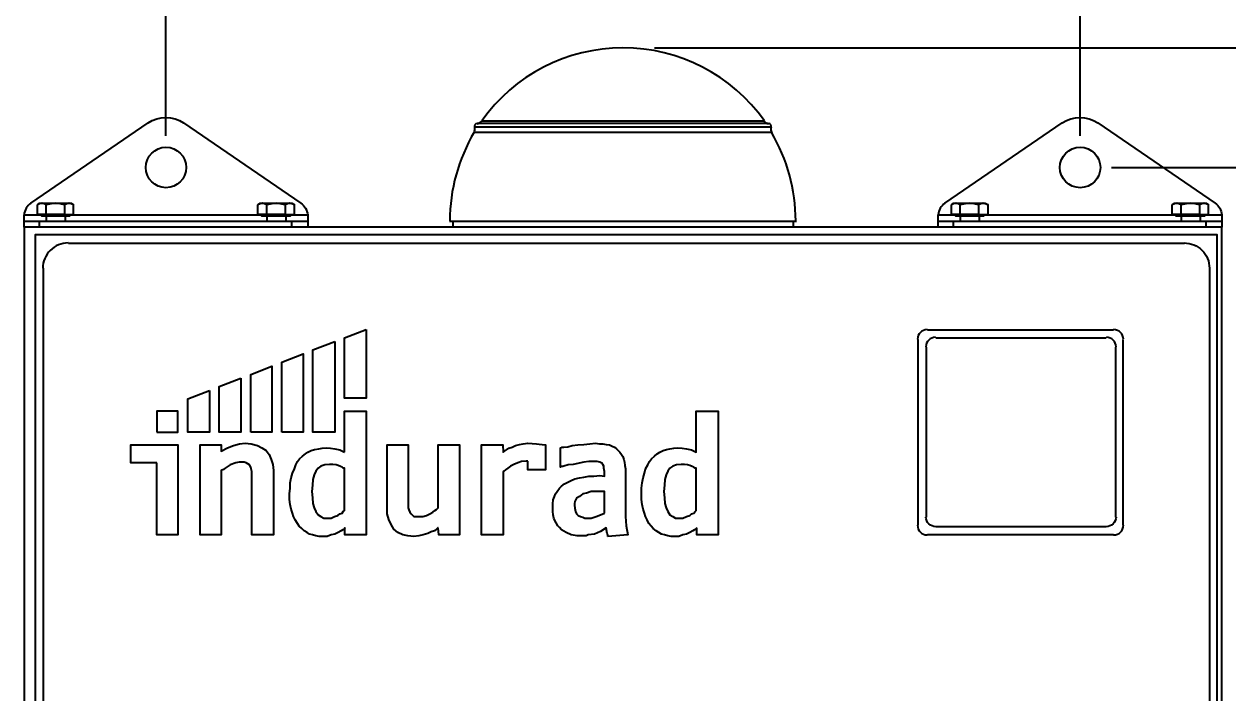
# Model space of a CAD drawing. Header units: millimetres. Extents: x 0 to 8410, y 0 to 5940.
# Drawn here: x 3699.7 to 4081.7, y 4215.3 to 4427.6 of the extents above; entities that cross this region are included whole.
import ezdxf

# ---------------------------------------------------------------- set-up
doc = ezdxf.new("R2010")
doc.units = ezdxf.units.MM
doc.header["$LTSCALE"] = 5
doc.header["$PDMODE"] = 35
doc.header["$PDSIZE"] = 10
for name, color, linetype in [('DP_TUBOS', 7, 'Continuous'), ('EL1', 8, 'Continuous'), ('EL2', 7, 'Continuous'), ('EL3', 3, 'Continuous')]:
    doc.layers.add(name, color=color, linetype=linetype)
doc.styles.add('ROMANS', font='ROMANS.SHX')
doc.dimstyles.new('SEG-S-01', dxfattribs={"dimscale": 10, "dimtxt": 2.5, "dimasz": 2.5, "dimexe": 1, "dimexo": 1, "dimtad": 1, "dimdec": 0, "dimtxsty": 'ROMANS', "dimcen": 2.5, "dimclrd": 7, "dimclre": 7, "dimclrt": 3, "dimadec": 0, "dimazin": 0, "dimtfac": 1, "dimtdec": 0, "dimtmove": 0, "dimatfit": 3, "dimfxl": 1.25, "dimarcsym": 0})

# ---------------------------------------------------------------- blocks, each defined once
blk = doc.blocks.new('*D74')
at = {"layer": 'Defpoints', "color": 0, "transparency": 16777216}
for p in [(4034.77, 4463.28), (3744.74, 4382.1), (4034.77, 4382.1)]:
    blk.add_point(p, dxfattribs=at)
at = {"layer": 'DP_TUBOS', "color": 7, "lineweight": -2, "transparency": 16777216}
for p, q in [((3744.74, 4392.1), (3744.74, 4473.28)), ((4034.77, 4392.1), (4034.77, 4473.28)), ((3769.74, 4463.28), (4009.77, 4463.28))]:
    blk.add_line(p, q, dxfattribs=at)
at = {"layer": 'DP_TUBOS', "color": 7, "transparency": 16777216}
for points in [[(3769.74, 4467.44), (3769.74, 4459.11), (3744.74, 4463.28)], [(4009.77, 4467.44), (4009.77, 4459.11), (4034.77, 4463.28)]]:
    blk.add_solid(points, dxfattribs=at)
at = {"layer": 'DP_TUBOS', "color": 3, "transparency": 16777216, "insert": (3889.76, 4482.03), "char_height": 25, "attachment_point": 5, "style": 'ROMANS'}
blk.add_mtext('290', dxfattribs=at)
blk = doc.blocks.new('*D75')
at = {"layer": 'Defpoints', "color": 0, "transparency": 16777216}
for p in [(3889.71, 4420.06), (4034.73, 3948.02), (4265.55, 3948.02)]:
    blk.add_point(p, dxfattribs=at)
at = {"layer": 'DP_TUBOS', "color": 7, "lineweight": -2, "transparency": 16777216}
for p, q in [((3899.71, 4420.06), (4275.55, 4420.06)), ((4265.55, 4395.06), (4265.55, 3973.02)), ((4044.73, 3948.02), (4275.55, 3948.02))]:
    blk.add_line(p, q, dxfattribs=at)
at = {"layer": 'DP_TUBOS', "color": 7, "transparency": 16777216}
for points in [[(4261.38, 4395.06), (4269.72, 4395.06), (4265.55, 4420.06)], [(4261.38, 3973.02), (4269.72, 3973.02), (4265.55, 3948.02)]]:
    blk.add_solid(points, dxfattribs=at)
at = {"layer": 'DP_TUBOS', "color": 3, "transparency": 16777216, "insert": (4246.8, 4184.04), "char_height": 25, "attachment_point": 5, "rotation": 90, "style": 'ROMANS'}
blk.add_mtext('472', dxfattribs=at)
blk = doc.blocks.new('*D76')
at = {"layer": 'Defpoints', "color": 0, "transparency": 16777216}
for p in [(4034.77, 4382.1), (4034.77, 3964), (4214.55, 3964)]:
    blk.add_point(p, dxfattribs=at)
at = {"layer": 'DP_TUBOS', "color": 7, "lineweight": -2, "transparency": 16777216}
for p, q in [((4044.77, 4382.1), (4224.55, 4382.1)), ((4214.55, 4357.1), (4214.55, 3989)), ((4044.77, 3964), (4224.55, 3964))]:
    blk.add_line(p, q, dxfattribs=at)
at = {"layer": 'DP_TUBOS', "color": 7, "transparency": 16777216}
for points in [[(4210.38, 4357.1), (4218.72, 4357.1), (4214.55, 4382.1)], [(4210.38, 3989), (4218.72, 3989), (4214.55, 3964)]]:
    blk.add_solid(points, dxfattribs=at)
at = {"layer": 'DP_TUBOS', "color": 3, "transparency": 16777216, "insert": (4195.8, 4173.05), "char_height": 25, "attachment_point": 5, "rotation": 90, "style": 'ROMANS'}
blk.add_mtext('418', dxfattribs=at)
blk = doc.blocks.new('*D77')
at = {"layer": 'Defpoints', "color": 0, "transparency": 16777216}
for p in [(4079.72, 4363.11), (4079.72, 3982.9), (4163.35, 3982.9)]:
    blk.add_point(p, dxfattribs=at)
at = {"layer": 'DP_TUBOS', "color": 7, "lineweight": -2, "transparency": 16777216}
for p, q in [((4089.72, 4363.11), (4173.35, 4363.11)), ((4163.35, 4338.11), (4163.35, 4007.9)), ((4089.72, 3982.9), (4173.35, 3982.9))]:
    blk.add_line(p, q, dxfattribs=at)
at = {"layer": 'DP_TUBOS', "color": 7, "transparency": 16777216}
for points in [[(4159.18, 4338.11), (4167.52, 4338.11), (4163.35, 4363.11)], [(4159.18, 4007.9), (4167.52, 4007.9), (4163.35, 3982.9)]]:
    blk.add_solid(points, dxfattribs=at)
at = {"layer": 'DP_TUBOS', "color": 3, "transparency": 16777216, "insert": (4144.6, 4173.01), "char_height": 25, "attachment_point": 5, "rotation": 90, "style": 'ROMANS'}
blk.add_mtext('380', dxfattribs=at)

msp = doc.modelspace()

# ---------------------------------------------------------------- linework, layer by layer
at = {"layer": 'EL1'}
msp.add_lwpolyline([(3934.6, 4396.88, 0.244639), (3889.71, 4420.06, 0.244379), (3844.94, 4396.88)], format="xyb", dxfattribs=at)
for points in [[(3934.49, 4396.78), (3844.83, 4396.78)], [(3842.4, 4393.28), (3936.93, 4393.28)], [(3936.82, 4394.87), (3842.61, 4394.87)], [(3843.46, 4396.14), (3935.87, 4396.14)], [(3834.67, 4365.02), (3944.76, 4365.02)], [(3835.73, 4365.02), (3835.73, 4363.11)], [(3943.7, 4365.02), (3943.7, 4363.11)]]:
    msp.add_lwpolyline(points, dxfattribs=at)
for centre, start, end in [((3890.8, 4364.89), 149.5483, 179.7579), ((3888.53, 4364.89), 0.2421, 30.4517)]:
    msp.add_arc(centre, 56.02, start, end, dxfattribs=at)
for points in [[(3843.46, 4395.93), (3843.99, 4396.04), (3844.52, 4396.35), (3844.83, 4396.78)], [(3934.49, 4396.78), (3934.81, 4396.35), (3935.34, 4396.04), (3935.87, 4395.93)], [(3842.72, 4395.61), (3842.61, 4395.4), (3842.51, 4395.08), (3842.61, 4394.87)], [(3842.51, 4393.18), (3842.72, 4393.71), (3842.82, 4394.24), (3842.72, 4394.77)], [(3843.46, 4396.04), (3843.14, 4396.04), (3842.93, 4395.93), (3842.72, 4395.61)], [(3936.61, 4395.61), (3936.5, 4395.93), (3936.19, 4396.04), (3935.97, 4396.04)], [(3936.72, 4394.77), (3936.5, 4394.24), (3936.61, 4393.71), (3936.93, 4393.18)], [(3936.72, 4394.87), (3936.82, 4395.08), (3936.82, 4395.4), (3936.61, 4395.61)]]:
    msp.add_open_spline(points, degree=3, dxfattribs=at)
at = {"layer": 'EL2'}
for points in [[(3808.21, 4330.62), (3808.21, 4308.81), (3801.33, 4308.81), (3801.33, 4327.98)], [(3798.26, 4326.81), (3798.26, 4298.02), (3791.38, 4298.02), (3791.38, 4324.16)], [(3781.54, 4298.02), (3781.54, 4320.25), (3788.21, 4322.89), (3788.21, 4298.02)], [(3771.69, 4298.02), (3771.69, 4316.33), (3778.36, 4318.98), (3778.36, 4298.02)], [(3768.52, 4315.17), (3768.52, 4298.02), (3761.64, 4298.02), (3761.64, 4312.52)], [(3758.57, 4311.25), (3758.57, 4298.02), (3751.69, 4298.02), (3751.69, 4308.6)], [(3741.84, 4298.02), (3748.51, 4298.02), (3748.51, 4304.69), (3741.84, 4304.69)], [(3801.33, 4291.67), (3801.33, 4304.69), (3808.21, 4304.69), (3808.21, 4265.52), (3801.44, 4265.52), (3801.44, 4267.64), (3801.33, 4267.53), (3800.8, 4267.11), (3800.27, 4266.79), (3799.32, 4266.26), (3798.26, 4265.73), (3797.1, 4265.42), (3795.83, 4264.99), (3794.45, 4264.99), (3793.39, 4264.99), (3792.33, 4265.2), (3791.27, 4265.42), (3790.32, 4265.73), (3789.48, 4266.26), (3788.63, 4266.79), (3787.89, 4267.53), (3787.04, 4268.17), (3786.51, 4269.12), (3785.77, 4270.18), (3785.24, 4271.24), (3784.93, 4272.4), (3784.5, 4273.67), (3784.19, 4275.05), (3783.97, 4276.64), (3783.97, 4278.44), (3784.19, 4280.24), (3784.19, 4281.93), (3784.5, 4283.52), (3784.93, 4285), (3785.46, 4286.38), (3785.98, 4287.65), (3786.51, 4288.7), (3787.15, 4289.55), (3788.1, 4290.4), (3788.95, 4291.14), (3789.79, 4291.67), (3790.85, 4292.2), (3791.91, 4292.51), (3793.18, 4292.72), (3794.24, 4292.94), (3795.51, 4293.04), (3796.89, 4292.94), (3798.26, 4292.72), (3799.85, 4292.41)], [(3913.11, 4267.64), (3913, 4267.53), (3912.47, 4267.11), (3911.94, 4266.79), (3910.99, 4266.26), (3909.93, 4265.73), (3908.77, 4265.42), (3907.5, 4264.99), (3906.12, 4264.99), (3905.06, 4264.99), (3904.01, 4265.2), (3902.95, 4265.42), (3901.99, 4265.73), (3901.15, 4266.26), (3900.3, 4266.79), (3899.35, 4267.53), (3898.71, 4268.17), (3897.97, 4269.12), (3897.44, 4270.18), (3896.91, 4271.24), (3896.6, 4272.4), (3896.17, 4273.67), (3895.86, 4275.05), (3895.65, 4276.64), (3895.65, 4278.44), (3895.65, 4280.24), (3895.86, 4281.93), (3896.17, 4283.52), (3896.6, 4285), (3896.91, 4286.38), (3897.66, 4287.65), (3898.18, 4288.7), (3898.82, 4289.55), (3899.77, 4290.4), (3900.62, 4291.14), (3901.46, 4291.67), (3902.52, 4292.2), (3903.58, 4292.51), (3904.64, 4292.72), (3905.91, 4292.94), (3907.18, 4293.04), (3908.56, 4292.94), (3909.93, 4292.72), (3911.52, 4292.41), (3913, 4291.67), (3913, 4304.69), (3919.88, 4304.69), (3919.88, 4265.52), (3913.11, 4265.52)], [(3741.84, 4288.28), (3733.59, 4288.28), (3733.59, 4294), (3748.51, 4294), (3748.51, 4265.52), (3741.84, 4265.52)], [(3772.01, 4284.58), (3772.01, 4285.53), (3771.8, 4286.38), (3771.69, 4286.9), (3771.27, 4287.65), (3770.74, 4287.96), (3770.21, 4288.28), (3769.58, 4288.49), (3768.84, 4288.49), (3767.99, 4288.49), (3766.93, 4288.28), (3765.13, 4287.65), (3763.54, 4286.59), (3763.01, 4286.16), (3762.27, 4285.85), (3762.27, 4265.52), (3755.6, 4265.52), (3755.6, 4294), (3762.27, 4294), (3762.27, 4291.98), (3764.28, 4293.04), (3766.19, 4293.78), (3768.1, 4294.31), (3769.9, 4294.53), (3771.8, 4294.31), (3773.81, 4293.78), (3775.19, 4293.04), (3776.56, 4292.2), (3777.51, 4290.93), (3778.15, 4289.34), (3778.68, 4287.75), (3778.89, 4285.85), (3778.89, 4265.52), (3772.01, 4265.52)], [(3831.07, 4267.64), (3830.97, 4267.64), (3830.55, 4267.32), (3829.91, 4266.79), (3828.85, 4266.47), (3827.8, 4265.94), (3826.31, 4265.42), (3824.94, 4265.2), (3823.35, 4264.99), (3821.44, 4265.2), (3819.85, 4265.52), (3818.27, 4266.26), (3817, 4267.32), (3816.15, 4268.7), (3815.41, 4270.29), (3814.88, 4272.09), (3814.88, 4274.2), (3814.88, 4294), (3821.55, 4294), (3821.55, 4275.05), (3821.55, 4273.99), (3821.76, 4273.36), (3822.08, 4272.62), (3822.5, 4272.09), (3822.82, 4271.77), (3823.35, 4271.34), (3824.09, 4271.24), (3824.72, 4271.24), (3826.21, 4271.24), (3827.37, 4271.56), (3828.43, 4272.09), (3829.38, 4272.62), (3830.02, 4273.15), (3830.55, 4273.46), (3830.97, 4273.89), (3831.07, 4273.99), (3831.07, 4294), (3837.85, 4294), (3837.85, 4265.52), (3831.29, 4265.52)], [(3859.55, 4288.81), (3859.02, 4288.81), (3857.54, 4288.7), (3856.37, 4288.28), (3855.1, 4287.75), (3854.05, 4287.22), (3853.2, 4286.59), (3852.46, 4286.06), (3851.93, 4285.63), (3851.72, 4285.32), (3851.72, 4265.52), (3844.83, 4265.52), (3844.83, 4294), (3851.61, 4294), (3851.72, 4291.67), (3852.14, 4291.98), (3852.78, 4292.41), (3853.52, 4292.94), (3854.58, 4293.25), (3855.63, 4293.78), (3856.9, 4294.1), (3858.07, 4294.31), (3859.55, 4294.53), (3862.3, 4294.31), (3864.95, 4294), (3865.16, 4294), (3865.16, 4286.06), (3859.55, 4286.06)], [(3884.95, 4264.99), (3884.95, 4265.2), (3884.95, 4265.42), (3884.74, 4265.94), (3884.42, 4267.64), (3882.63, 4266.58), (3880.72, 4265.73), (3878.71, 4265.42), (3878.07, 4265.2), (3877.33, 4265.2), (3875.21, 4265.2), (3873.31, 4265.52), (3871.72, 4266.26), (3870.24, 4267.11), (3869.61, 4267.85), (3869.08, 4268.38), (3868.55, 4269.23), (3868.12, 4269.97), (3867.81, 4270.81), (3867.6, 4271.87), (3867.49, 4272.93), (3867.49, 4274.2), (3867.49, 4275.26), (3867.6, 4276.53), (3868.02, 4277.59), (3868.34, 4278.44), (3868.87, 4279.28), (3869.61, 4280.24), (3870.24, 4280.87), (3871.19, 4281.61), (3872.25, 4282.14), (3873.31, 4282.67), (3874.47, 4283.2), (3875.96, 4283.52), (3877.33, 4283.73), (3878.92, 4284.05), (3880.51, 4284.05), (3882.41, 4284.26), (3883.89, 4284.05), (3883.89, 4285.53), (3883.68, 4286.59), (3883.68, 4287.22), (3883.37, 4287.75), (3883.15, 4288.18), (3882.84, 4288.28), (3882.41, 4288.49), (3881.57, 4288.7), (3881.04, 4288.7), (3880.3, 4288.7), (3878.92, 4288.7), (3877.33, 4288.49), (3873.94, 4287.75), (3872.36, 4287.65), (3870.98, 4287.22), (3870.66, 4287.12), (3870.24, 4287.12), (3869.92, 4287.12), (3869.92, 4286.9), (3869.92, 4293.04), (3870.13, 4293.04), (3870.45, 4293.25), (3870.98, 4293.25), (3872.25, 4293.46), (3873.63, 4293.78), (3875.43, 4294), (3877.33, 4294.1), (3879.24, 4294.31), (3881.04, 4294.53), (3882.31, 4294.31), (3883.37, 4294.31), (3884.42, 4294.1), (3885.48, 4294), (3886.33, 4293.57), (3887.07, 4293.25), (3887.7, 4292.72), (3888.23, 4292.2), (3888.76, 4291.67), (3889.29, 4290.93), (3889.71, 4290.29), (3890.03, 4289.34), (3890.25, 4288.49), (3890.35, 4287.43), (3890.56, 4286.38), (3890.56, 4285.11), (3890.56, 4271.24), (3890.78, 4268.38), (3891.3, 4265.52)], [(3791.06, 4279.28), (3791.27, 4277.17), (3791.38, 4275.47), (3791.8, 4273.99), (3792.33, 4272.83), (3792.97, 4271.87), (3793.92, 4271.24), (3794.77, 4270.81), (3795.62, 4270.81), (3797.1, 4270.81), (3798.16, 4271.24), (3799.22, 4271.56), (3799.85, 4272.09), (3800.59, 4272.4), (3800.91, 4272.83), (3801.33, 4273.15), (3801.33, 4273.36), (3801.33, 4286.38), (3801.33, 4286.59), (3800.91, 4286.59), (3800.59, 4286.9), (3800.06, 4287.12), (3799.32, 4287.43), (3798.69, 4287.65), (3797.63, 4287.75), (3796.57, 4287.75), (3795.09, 4287.65), (3793.92, 4287.22), (3792.97, 4286.59), (3792.33, 4285.63), (3791.8, 4284.47), (3791.38, 4282.99), (3791.27, 4281.29)], [(3913, 4273.36), (3913, 4286.38), (3913, 4286.59), (3912.58, 4286.59), (3912.26, 4286.9), (3911.73, 4287.12), (3910.99, 4287.43), (3910.15, 4287.65), (3909.3, 4287.75), (3908.24, 4287.75), (3906.76, 4287.65), (3905.59, 4287.22), (3904.64, 4286.59), (3904.01, 4285.63), (3903.48, 4284.47), (3903.05, 4282.99), (3902.95, 4281.29), (3902.73, 4279.28), (3902.95, 4277.17), (3903.05, 4275.47), (3903.48, 4273.99), (3904.01, 4272.83), (3904.64, 4271.87), (3905.59, 4271.24), (3906.44, 4270.81), (3907.29, 4270.81), (3908.77, 4270.81), (3909.83, 4271.24), (3910.89, 4271.56), (3911.52, 4272.09), (3912.26, 4272.4), (3912.58, 4272.83), (3913, 4273.15)], [(3883.89, 4272.3), (3883.89, 4279.28), (3882.94, 4279.28), (3881.25, 4279.28), (3879.66, 4279.18), (3878.18, 4278.75), (3877.01, 4278.44), (3875.96, 4277.69), (3875, 4277.06), (3874.47, 4276), (3874.37, 4275.47), (3874.37, 4274.94), (3874.47, 4273.89), (3874.68, 4272.83), (3875, 4272.09), (3875.53, 4271.56), (3876.27, 4271.24), (3877.01, 4271.03), (3877.65, 4270.81), (3878.39, 4270.81), (3879.66, 4270.81), (3881.25, 4271.24), (3882.63, 4271.77)]]:
    msp.add_lwpolyline(points, close=True, dxfattribs=at)
for points in [[(3983.39, 4268.59), (3983.39, 4327.45)], [(3986.36, 4330.51), (4045.32, 4330.51)], [(3989, 4327.98), (4042.99, 4327.98)], [(4048.28, 4327.45), (4048.28, 4268.59)], [(3986.04, 4271.03), (3986.04, 4325.01)], [(4045.95, 4325.01), (4045.95, 4271.03)], [(4045.32, 4265.52), (3986.36, 4265.52)]]:
    msp.add_lwpolyline(points, dxfattribs=at)
msp.add_lwpolyline([(4046.16, 4271.13, -0.413981), (4042.99, 4268.06), (3989, 4268.06, -0.413981), (3985.83, 4271.13)], format="xyb", dxfattribs=at)
for centre, start, end in [((3986.25, 4327.55), 90.0139, 179.9263), ((3988.9, 4325.12), 90.0226, 179.9771), ((4043.09, 4325.12), 0.0229, 89.9774), ((3986.25, 4268.49), 180.0737, 269.9861)]:
    msp.add_arc(centre, 3.07, start, end, dxfattribs=at)
for points in [[(4048.49, 4327.55), (4048.49, 4329.24), (4047.12, 4330.62), (4045.32, 4330.62)], [(4045.32, 4265.42), (4047.12, 4265.42), (4048.49, 4266.79), (4048.49, 4268.49)]]:
    msp.add_open_spline(points, degree=3, dxfattribs=at)
at = {"layer": 'EL3'}
for points in [[(3701.83, 4370.74), (3739.09, 4396.25, -0.308449), (3750.31, 4396.25), (3787.47, 4370.74, -0.233018), (3789.69, 4367.03), (3789.69, 4366.61), (3789.69, 4365.02)], [(3991.86, 4370.74), (4029.12, 4396.25, -0.308449), (4040.34, 4396.25), (4077.6, 4370.74, -0.233018), (4079.72, 4367.03), (4079.72, 4366.61), (4079.72, 4365.02)], [(4067.75, 4358.14, -0.414485), (4075.8, 4350.1), (4075.8, 3996.03)]]:
    msp.add_lwpolyline(points, format="xyb", dxfattribs=at)
for points in [[(3703.95, 4370.21), (3704.58, 4370.74), (3705.33, 4370.74), (3704.58, 4370.53)], [(3709.77, 4370.74), (3714.01, 4370.74), (3713.26, 4370.53), (3712.52, 4370.21), (3711.15, 4370.53), (3709.77, 4370.74), (3708.29, 4370.53), (3706.7, 4370.21), (3706.07, 4370.53), (3705.33, 4370.74)], [(3773.92, 4370.21), (3774.66, 4370.74), (3775.4, 4370.74), (3774.66, 4370.53)], [(3779.74, 4370.74), (3783.97, 4370.74), (3783.34, 4370.53), (3782.6, 4370.21), (3781.01, 4370.53), (3779.74, 4370.74), (3778.36, 4370.53), (3776.77, 4370.21), (3776.03, 4370.53), (3775.4, 4370.74)], [(3993.98, 4370.21), (3994.61, 4370.74), (3995.35, 4370.74), (3994.61, 4370.53)], [(3999.8, 4370.74), (4004.03, 4370.74), (4003.29, 4370.53), (4002.55, 4370.21), (4001.18, 4370.53), (3999.8, 4370.74), (3998.32, 4370.53), (3996.73, 4370.21), (3996.09, 4370.53), (3995.35, 4370.74)], [(4063.94, 4370.21), (4064.69, 4370.74), (4065.43, 4370.74), (4064.69, 4370.53)], [(4069.77, 4370.74), (4074, 4370.74), (4073.37, 4370.53), (4072.62, 4370.21), (4071.25, 4370.53), (4069.77, 4370.74), (4068.39, 4370.53), (4066.8, 4370.21), (4066.06, 4370.53), (4065.43, 4370.74)], [(3703.21, 3985.55), (4078.23, 3985.55), (4078.23, 4360.68), (3703.21, 4360.68)]]:
    msp.add_lwpolyline(points, close=True, dxfattribs=at)
for points in [[(3712.52, 4367.14), (3706.7, 4367.14), (3703.95, 4367.14), (3703.95, 4370.21)], [(3706.7, 4367.14), (3706.7, 4370.21)], [(3712.52, 4370.21), (3712.52, 4367.14), (3715.38, 4367.14), (3715.38, 4370.21), (3714.64, 4370.53), (3714.01, 4370.74), (3714.64, 4370.74), (3715.38, 4370.21)], [(3782.6, 4367.14), (3776.77, 4367.14), (3773.92, 4367.14), (3773.92, 4370.21)], [(3776.77, 4367.14), (3776.77, 4370.21)], [(3782.6, 4370.21), (3782.6, 4367.14), (3785.46, 4367.14), (3785.46, 4370.21), (3784.71, 4370.53), (3783.97, 4370.74), (3784.71, 4370.74), (3785.46, 4370.21)], [(4002.55, 4367.14), (3996.73, 4367.14), (3993.98, 4367.14), (3993.98, 4370.21)], [(3996.73, 4367.14), (3996.73, 4370.21)], [(4002.55, 4370.21), (4002.55, 4367.14), (4005.62, 4367.14), (4005.62, 4370.21), (4004.67, 4370.53), (4004.03, 4370.74), (4004.67, 4370.74), (4005.62, 4370.21)], [(4072.62, 4367.14), (4066.8, 4367.14), (4063.94, 4367.14), (4063.94, 4370.21)], [(4066.8, 4367.14), (4066.8, 4370.21)], [(4072.62, 4370.21), (4072.62, 4367.14), (4075.48, 4367.14), (4075.48, 4370.21), (4074.74, 4370.53), (4074, 4370.74), (4074.74, 4370.74), (4075.48, 4370.21)], [(3699.72, 4365.02), (3699.72, 4366.61), (3699.72, 4367.03)], [(3699.72, 4367.03), (3705.33, 4367.03)], [(3714.11, 4367.14), (3714.11, 4366.61), (3705.33, 4366.61), (3705.33, 4367.14)], [(3706.7, 4366.61), (3706.7, 4365.02)], [(3712.73, 4366.61), (3712.73, 4365.02)], [(3714.11, 4367.03), (3775.19, 4367.03)], [(3784.19, 4367.14), (3784.19, 4366.61), (3775.19, 4366.61), (3775.19, 4367.14)], [(3776.77, 4366.61), (3776.77, 4365.02)], [(3782.81, 4366.61), (3782.81, 4365.02)], [(3784.19, 4367.03), (3789.69, 4367.03)], [(3989.74, 4365.02), (3989.74, 4366.61), (3989.74, 4367.03)], [(3989.74, 4367.03), (3995.35, 4367.03)], [(4004.14, 4367.14), (4004.14, 4366.61), (3995.35, 4366.61), (3995.35, 4367.14)], [(3996.73, 4366.61), (3996.73, 4365.02)], [(4002.76, 4366.61), (4002.76, 4365.02)], [(4004.14, 4367.03), (4065.21, 4367.03)], [(4074.21, 4367.14), (4074.21, 4366.61), (4065.21, 4366.61), (4065.21, 4367.14)], [(4066.8, 4366.61), (4066.8, 4365.02)], [(4072.84, 4366.61), (4072.84, 4365.02)], [(4074.21, 4367.03), (4079.72, 4367.03)], [(4079.72, 3982.9), (4079.72, 4363.11), (3699.72, 4363.11), (3699.72, 4365.02), (3704.58, 4365.02), (3784.71, 4365.02), (3789.69, 4365.02), (3789.69, 4363.11)], [(3699.72, 4363.11), (3699.72, 3982.9), (4079.72, 3982.9), (4079.72, 3981), (4074.74, 3981), (4010.38, 3981)], [(3704.58, 4363.11), (3704.58, 4365.02)], [(3784.71, 4363.11), (3784.71, 4365.02)], [(3989.74, 4363.11), (3989.74, 4365.02), (3994.61, 4365.02), (4074.74, 4365.02), (4079.72, 4365.02), (4079.72, 4363.11)], [(3994.61, 4363.11), (3994.61, 4365.02)], [(4074.74, 4363.11), (4074.74, 4365.02)], [(3713.79, 4358.03), (4067.86, 4358.03)], [(3705.86, 3996.03), (3705.86, 4350.1)]]:
    msp.add_lwpolyline(points, dxfattribs=at)
for centre in [(3744.74, 4382.1), (4034.77, 4382.1)]:
    msp.add_circle(centre, 6.42, dxfattribs=at)
msp.add_arc((3713.68, 4350.1), 8.04, 89.9741, 180.0165, dxfattribs=at)
for points in [[(3701.83, 4370.74), (3700.67, 4369.89), (3699.82, 4368.52), (3699.72, 4367.03)], [(3991.86, 4370.74), (3990.7, 4369.89), (3989.85, 4368.52), (3989.74, 4367.03)]]:
    msp.add_open_spline(points, degree=3, dxfattribs=at)

# ---------------------------------------------------------------- dimensions: what is measured, and where the dimension line sits
at = {"layer": 'DP_TUBOS'}
dim = msp.add_linear_dim(base=(4034.77, 4463.28), p1=(3744.74, 4382.1), p2=(4034.77, 4382.1), dimstyle='SEG-S-01', dxfattribs=at)
dim.commit()
dim.dimension.update_dxf_attribs({"geometry": '*D74', "text_midpoint": (3889.76, 4482.03)})
for base, p1, p2, picture, middle in [((4265.55, 3948.02), (3889.71, 4420.06), (4034.73, 3948.02), '*D75', (4246.8, 4184.04)), ((4214.55, 3964), (4034.77, 4382.1), (4034.77, 3964), '*D76', (4195.8, 4173.05)), ((4163.35, 3982.9), (4079.72, 4363.11), (4079.72, 3982.9), '*D77', (4144.6, 4173.01))]:
    dim = msp.add_linear_dim(base=base, p1=p1, p2=p2, angle=90, dimstyle='SEG-S-01', dxfattribs=at)
    dim.commit()
    dim.dimension.update_dxf_attribs({"geometry": picture, "text_midpoint": middle})

doc.saveas('drawing.dxf')
